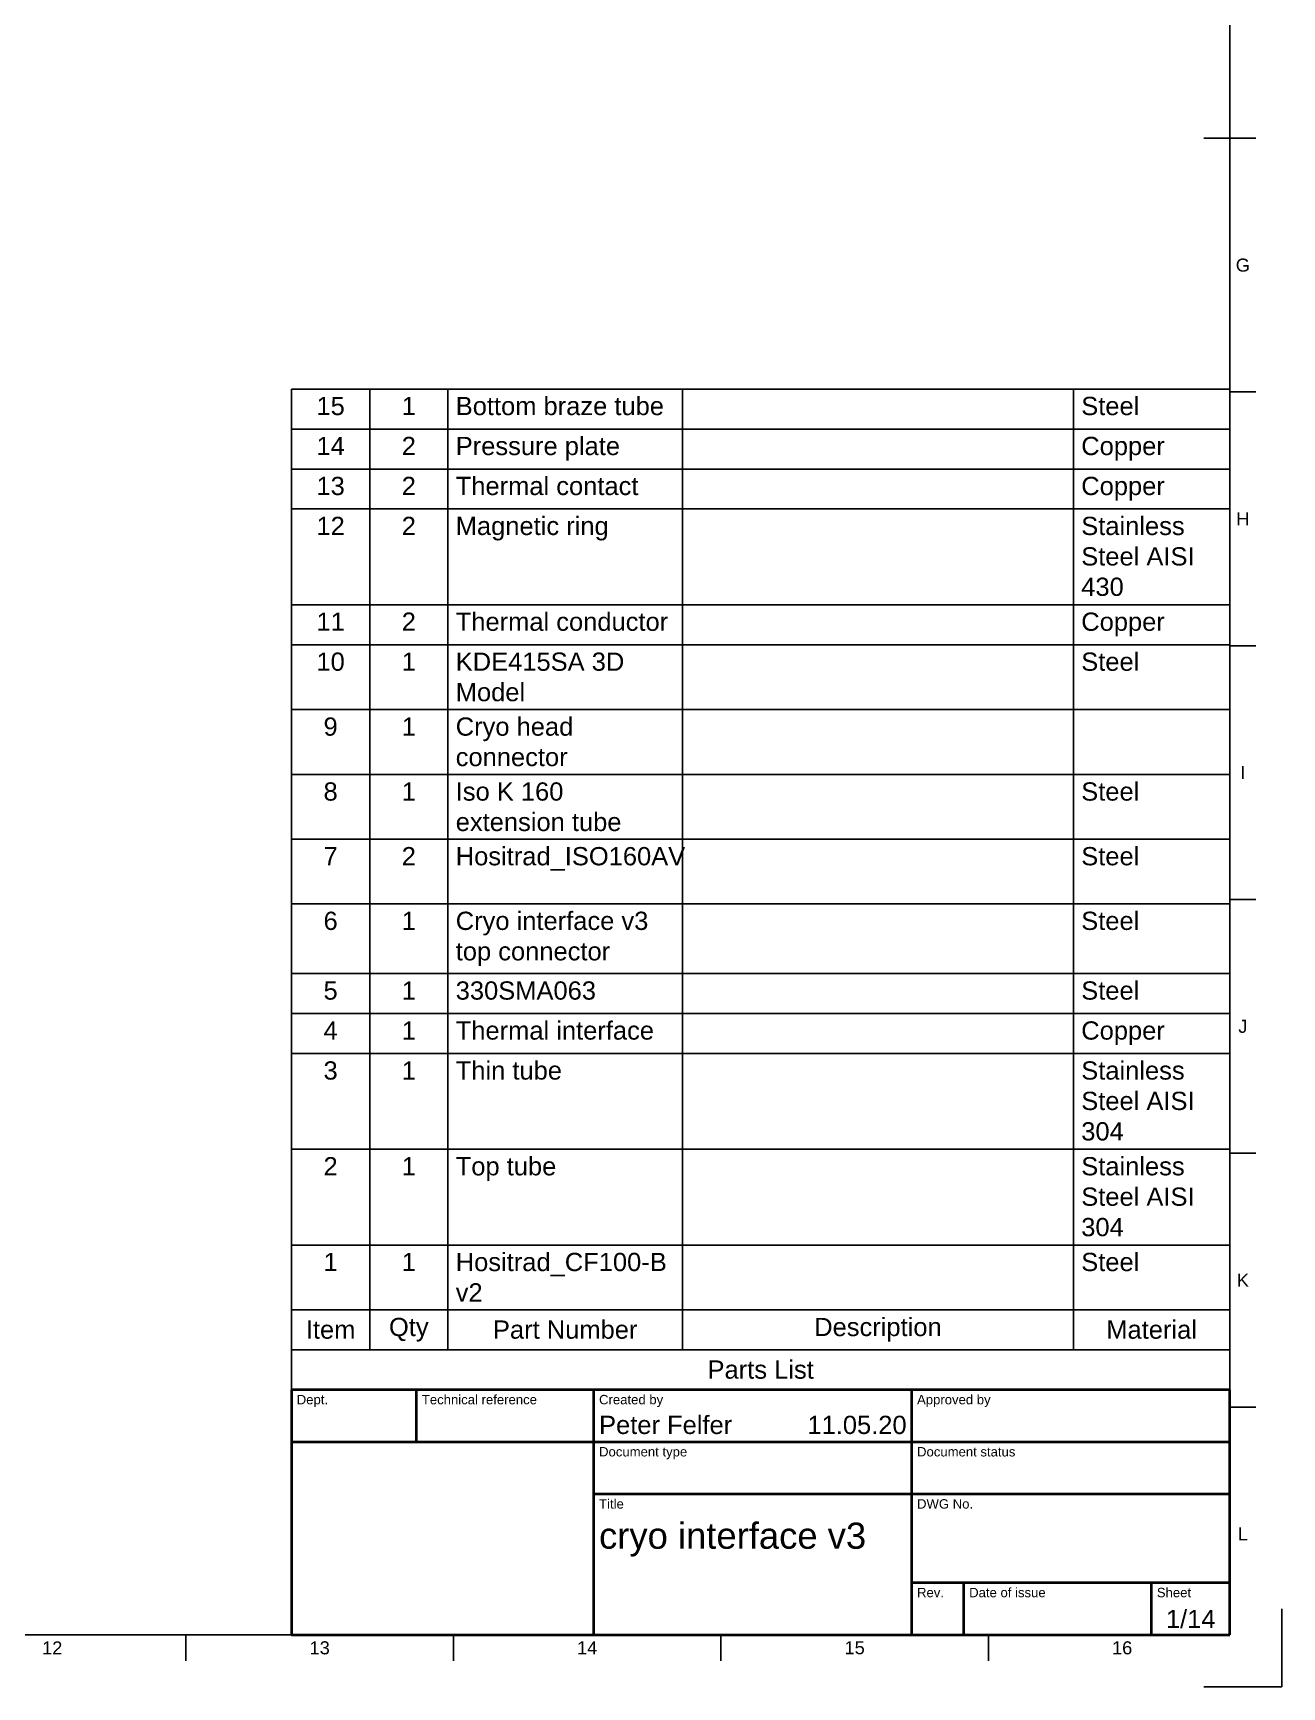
# Model space of a CAD drawing. Header units: millimetres. Extents: x 0 to 841, y 0 to 594.
# Drawn here: x 601.4 to 841, y 0 to 317.2 of the extents above; entities that cross this region are included whole.
import ezdxf
from ezdxf.enums import TextEntityAlignment as Align

# ---------------------------------------------------------------- set-up
doc = ezdxf.new("R2010")
doc.units = ezdxf.units.MM
doc.header["$LTSCALE"] = 0.75
for name, color, linetype, lineweight in [('Border', 7, 'Continuous', 25), ('Parts Lists', 7, 'Continuous', 25), ('TitleBlock', 7, 'Continuous', 35)]:
    doc.layers.add(name, color=color, linetype=linetype, lineweight=lineweight)
doc.styles.add('FusionTitle', font='')
doc.styles.get("Standard").update_dxf_attribs({"font": 'arial.ttf'})
doc.styles.get('FusionTitle').set_extended_font_data('Arial Unicode MS')

# ---------------------------------------------------------------- blocks, each defined once
blk = doc.blocks.new('ISO_A1_SHEET')
at = {"layer": 'Border'}
for p, q in [((831, 584), (831, 10)), ((826, 297), (836, 297)), ((831, 248.333333), (836, 248.333333)), ((831, 199.666667), (836, 199.666667)), ((831, 151), (836, 151)), ((831, 102.333334), (836, 102.333334)), ((831, 53.666667), (836, 53.666667)), ((841, 15), (841, 0)), ((20, 10), (831, 10)), ((630.75, 10), (630.75, 5)), ((682.0625, 10), (682.0625, 5)), ((733.375, 10), (733.375, 5)), ((784.6875, 10), (784.6875, 5)), ((841, 0), (826, 0))]:
    blk.add_line(p, q, dxfattribs=at)
at = {"layer": 'Border', "style": 'FusionTitle'}
for s, p in [('G', (833.5, 272.666667)), ('H', (833.5, 224)), ('I', (833.5, 175.333334)), ('J', (833.5, 126.666667)), ('K', (833.5, 78)), ('L', (833.5, 29.333334)), ('12', (605.09375, 7.5)), ('13', (656.40625, 7.5)), ('14', (707.71875, 7.5)), ('15', (759.03125, 7.5)), ('16', (810.34375, 7.5))]:
    blk.add_text(s, height=2.5, dxfattribs=at).set_placement(p, align=Align.MIDDLE)
blk = doc.blocks.new('ISO_TITLEBLOCK')
at = {"layer": 'TitleBlock'}
for p, q in [((0, 47), (-180, 47)), ((-180, 47), (-180, 0)), ((-156, 37), (-156, 47)), ((-122, 0), (-122, 47)), ((-61, 0), (-61, 47)), ((0, 0), (0, 47)), ((-180, 37), (0, 37)), ((-122, 27), (0, 27)), ((-61, 10), (0, 10)), ((-51, 0), (-51, 10)), ((-15, 0), (-15, 10)), ((-180, 0), (0, 0))]:
    blk.add_line(p, q, dxfattribs=at)
at = {"layer": 'TitleBlock', "style": 'FusionTitle'}
for s, p in [('Dept.', (-179, 46)), ('Technical reference', (-155, 46)), ('Created by', (-121, 46)), ('Approved by', (-60, 46)), ('Document type', (-121, 36)), ('Document status', (-60, 36)), ('Title', (-121, 26)), ('DWG No.', (-60, 26)), ('Rev.', (-60, 9)), ('Date of issue', (-50, 9)), ('Sheet', (-14, 9))]:
    blk.add_text(s, height=1.8, dxfattribs=at).set_placement(p, align=Align.TOP_LEFT)
for tag, p, height in [('DEPT', (-179, 38.5), 3.5), ('TECHNICAL_REFERENCE', (-155, 38.5), 3.5), ('CREATED_BY', (-121, 38.5), 3.5), ('APPROVED_BY', (-60, 38.5), 3.5), ('DOCUMENT_TYPE', (-121, 28.5), 3.5), ('DOCUMENT_STATUS', (-60, 28.5), 3.5), ('TITLE_1', (-121, 16.5), 5), ('TITLE_2', (-121, 9), 5), ('TITLE_3', (-121, 1.5), 5), ('DATE_OF_ISSUE', (-50, 1.5), 3.5)]:
    blk.add_attdef(tag, p, '', height=height, dxfattribs=at)
for tag, p in [('CREATED_DATE', (-62, 38.5)), ('APPROVED_DATE', (-1, 38.5))]:
    blk.add_attdef(tag, text='', height=3.5, dxfattribs=at).set_placement(p, align=Align.RIGHT)
for tag, height, p in [('DRAWING_NUMBER', 5, (-30.5, 16.6)), ('REV', 3.5, (-56, 3.1)), ('SHEET', 3.5, (-7.5, 3.1))]:
    blk.add_attdef(tag, text='', height=height, dxfattribs=at).set_placement(p, align=Align.MIDDLE)
blk = doc.blocks.new('*T7')
at = {"layer": 'Parts Lists', "color": 0, "linetype": 'ByBlock', "lineweight": -2, "transparency": 16777216}
for p, q in [((0, 191.893702), (180, 191.893702)), ((0, 0), (0, 191.893702)), ((15, 7.666667), (15, 191.893702)), ((30, 7.666667), (30, 191.893702)), ((75, 7.666667), (75, 191.893702)), ((150, 7.666667), (150, 191.893702)), ((180, 0), (180, 191.893702)), ((0, 184.227035), (180, 184.227035)), ((0, 176.560368), (180, 176.560368)), ((0, 168.893702), (180, 168.893702)), ((0, 150.531264), (180, 150.531264)), ((0, 142.864598), (180, 142.864598)), ((0, 130.414279), (180, 130.414279)), ((0, 117.963961), (180, 117.963961)), ((0, 105.559004), (180, 105.559004)), ((0, 93.163597), (180, 93.163597)), ((0, 79.798886), (180, 79.798886)), ((0, 72.132219), (180, 72.132219)), ((0, 64.465553), (180, 64.465553)), ((0, 46.103115), (180, 46.103115)), ((0, 27.740678), (180, 27.740678)), ((0, 15.333333), (180, 15.333333)), ((0, 7.666667), (180, 7.666667)), ((0, 0), (180, 0))]:
    blk.add_line(p, q, dxfattribs=at)
at = {"layer": 'Parts Lists', "color": 0, "transparency": 16777216, "char_height": 3.5}
for s, insert, width, attachment_point in [('15', (7.5, 190.393702), 12, 2), ('1', (22.5, 190.393702), 12, 2), ('Bottom braze tube', (31.5, 190.393702), 42, 1), ('Steel', (151.5, 190.393702), 27, 1), ('14', (7.5, 182.727035), 12, 2), ('2', (22.5, 182.727035), 12, 2), ('Pressure plate', (31.5, 182.727035), 42, 1), ('Copper', (151.5, 182.727035), 27, 1), ('13', (7.5, 175.060368), 12, 2), ('2', (22.5, 175.060368), 12, 2), ('Thermal contact', (31.5, 175.060368), 42, 1), ('Copper', (151.5, 175.060368), 27, 1), ('12', (7.5, 167.393702), 12, 2), ('2', (22.5, 167.393702), 12, 2), ('Magnetic ring', (31.5, 167.393702), 42, 1), ('Stainless Steel AISI 430', (151.5, 167.393702), 27, 1), ('2', (22.5, 149.031264), 12, 2), ('Thermal conductor', (31.5, 149.031264), 42, 1), ('Copper', (151.5, 149.031264), 27, 1), ('11', (7.5, 149.031264), 12, 2), ('10', (7.5, 141.364598), 12, 2), ('1', (22.5, 141.364598), 12, 2), ('KDE415SA 3D Model', (31.5, 141.364598), 42, 1), ('Steel', (151.5, 141.364598), 27, 1), ('9', (7.5, 128.914279), 12, 2), ('1', (22.5, 128.914279), 12, 2), ('Cryo head connector', (31.5, 128.914279), 42, 1), ('8', (7.5, 116.463961), 12, 2), ('1', (22.5, 116.463961), 12, 2), ('Iso K 160 extension tube', (31.5, 116.463961), 42, 1), ('Steel', (151.5, 116.463961), 27, 1), ('7', (7.5, 104.059004), 12, 2), ('2', (22.5, 104.059004), 12, 2), ('Hositrad_ISO160AV', (31.5, 104.059004), 42, 1), ('Steel', (151.5, 104.059004), 27, 1), ('6', (7.5, 91.663597), 12, 2), ('1', (22.5, 91.663597), 12, 2), ('Cryo interface v3 top connector', (31.5, 91.663597), 42, 1), ('Steel', (151.5, 91.663597), 27, 1), ('5', (7.5, 78.298886), 12, 2), ('1', (22.5, 78.298886), 12, 2), ('330SMA063', (31.5, 78.298886), 42, 1), ('Steel', (151.5, 78.298886), 27, 1), ('4', (7.5, 70.632219), 12, 2), ('1', (22.5, 70.632219), 12, 2), ('Thermal interface', (31.5, 70.632219), 42, 1), ('Copper', (151.5, 70.632219), 27, 1), ('3', (7.5, 62.965553), 12, 2), ('1', (22.5, 62.965553), 12, 2), ('Thin tube', (31.5, 62.965553), 42, 1), ('Stainless Steel AISI 304', (151.5, 62.965553), 27, 1), ('2', (7.5, 44.603115), 12, 2), ('1', (22.5, 44.603115), 12, 2), ('Top tube', (31.5, 44.603115), 42, 1), ('Stainless Steel AISI 304', (151.5, 44.603115), 27, 1), ('1', (7.5, 26.240678), 12, 2), ('1', (22.5, 26.240678), 12, 2), ('Hositrad_CF100-B v2', (31.5, 26.240678), 42, 1), ('Steel', (151.5, 26.240678), 27, 1), ('Item', (7.5, 11.5), 12, 5), ('Qty', (22.5, 11.5), 12, 5), ('Part Number', (52.5, 11.5), 42, 5), ('Description', (112.5, 11.5), 72, 5), ('Material', (165, 11.5), 27, 5), ('Parts List', (90, 3.833333), 177, 5)]:
    blk.add_mtext(s, dxfattribs=dict(at, insert=insert, width=width, attachment_point=attachment_point))

msp = doc.modelspace()

# ---------------------------------------------------------------- block references
msp.add_blockref('*T7', (651, 57))
at = {"layer": 'Border'}
msp.add_blockref('ISO_A1_SHEET', (0, 0), dxfattribs=at)
at = {"layer": 'TitleBlock'}
msp.add_blockref('ISO_TITLEBLOCK', (831, 10), dxfattribs=at).add_auto_attribs({'CREATED_DATE': '11.05.20', 'SHEET': '1/14', 'TITLE_1': 'cryo interface v3', 'CREATED_BY': 'Peter Felfer'})

doc.saveas('drawing.dxf')
